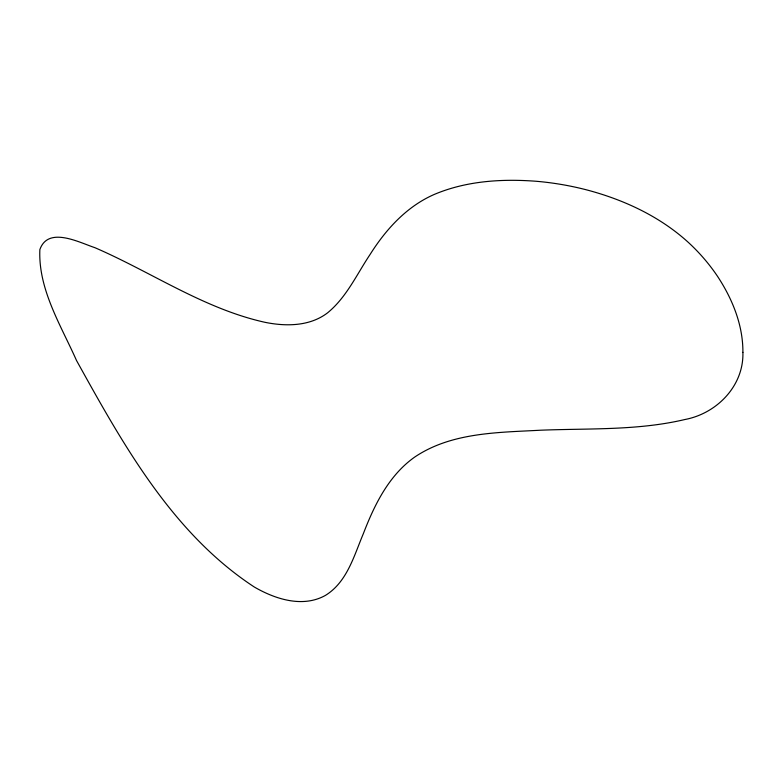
<?xml version="1.0" encoding="UTF-8"?>
<svg xmlns="http://www.w3.org/2000/svg" width="782" height="782" viewBox="0 0 782 782"><rect width="100%" height="100%" fill="white"/><g stroke="black" fill="none" stroke-linecap="round" stroke-linejoin="round"><path stroke-width="1.17" d="M742.9 352.35C743.897 385.946 716.762 413.58 684.778 419.543C637.486 430.716 588.484 428.253 540.274 430.227C497.714 432.544 451.351 432.329 414.646 457.108C388.781 475.417 374.451 504.83 363.366 533.617C354.031 555.699 347.149 582.052 325.42 595.405C302.712 608.073 275.293 599.159 254.375 587.057C172.382 533.422 122.872 444.098 76.499 360.473C60.918 325.312 38.093 289.291 39.862 249.575C48.171 225.949 79.256 242.518 94.876 247.669C151.6 272.185 203.76 308.675 264.795 322.272C285.821 326.593 309.799 326.465 327.58 312.839C346.514 297.336 356.739 274.414 370.082 254.473C385.888 229.38 406.796 206.321 434.479 194.347C466.404 180.877 501.858 178.687 536.061 181.258A280.191 258.295 8.5 0 1 585.435 189.567C622.687 199.224 658.776 215.773 687.564 241.697A195.187 179.938 8.5 0 1 717.739 276.642C732.451 299.086 743.086 325.175 742.9 352.35"/></g></svg>
